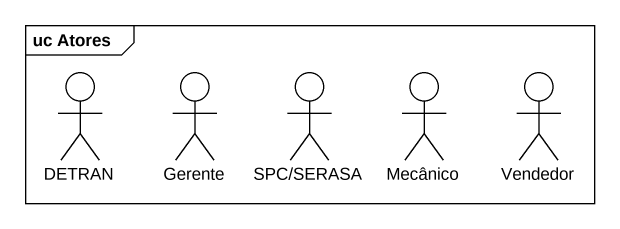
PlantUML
@startuml
mainframe uc Atores
actor DETRAN
actor Gerente
actor "SPC/SERASA" as SPC_SERASA
actor Mecânico
actor Vendedor
@enduml
